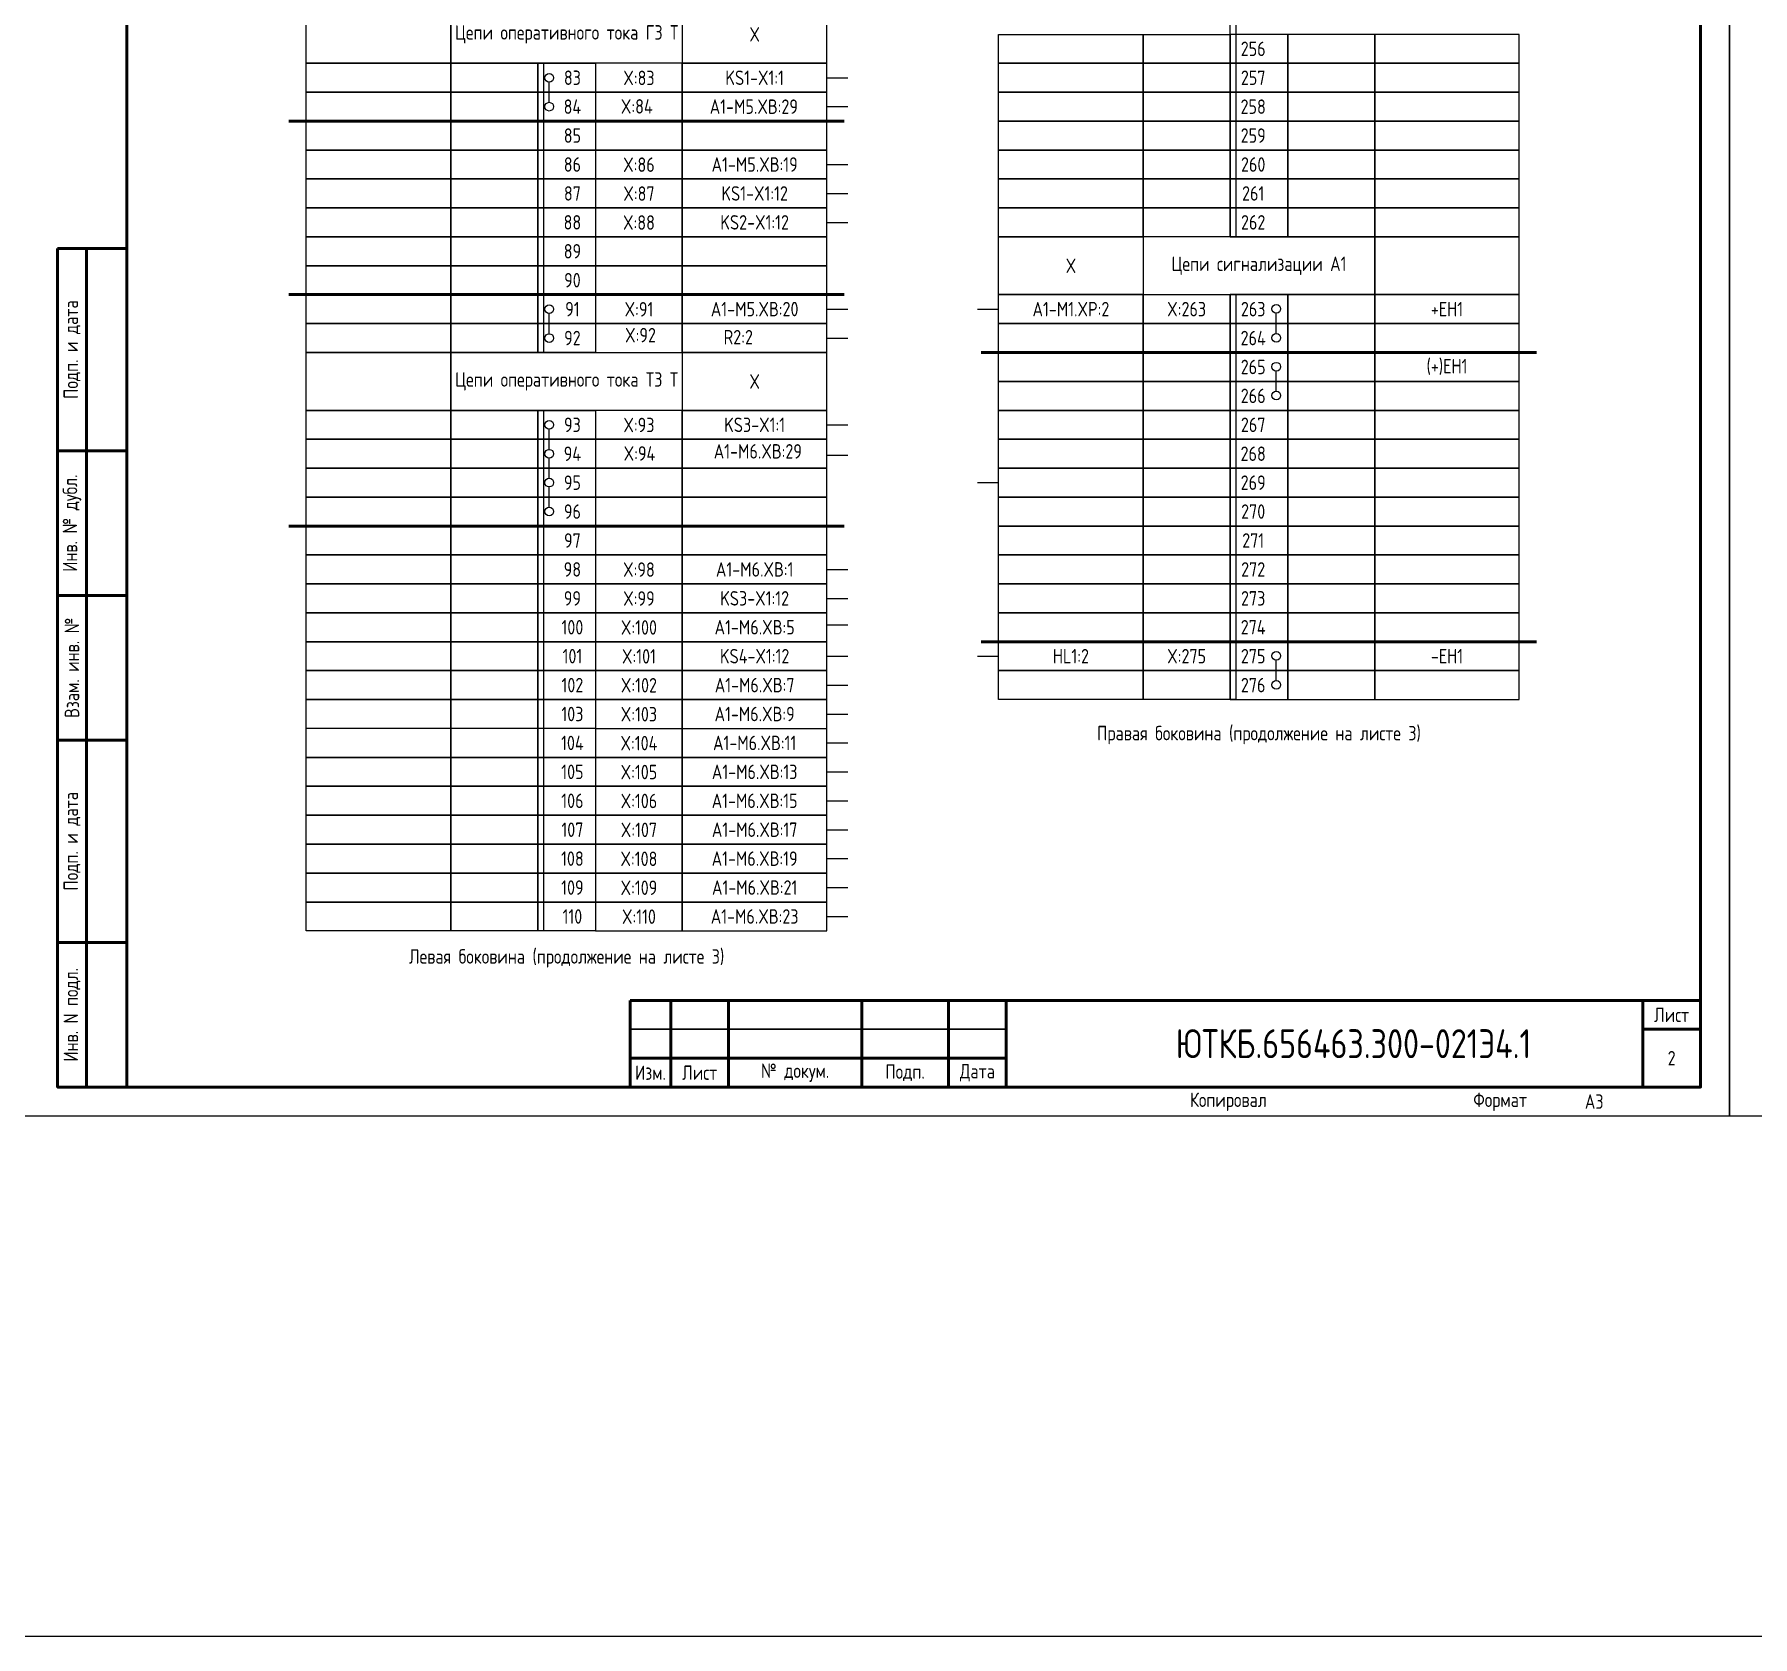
# Model space of a CAD drawing. Header units: millimetres. Extents: x -1117 to 4405, y -90 to 586.
# Drawn here: x 3661 to 3958, y -90 to 187 of the extents above; entities that cross this region are included whole.
import ezdxf

# ---------------------------------------------------------------- set-up
doc = ezdxf.new("R2010")
doc.units = ezdxf.units.MM
doc.styles.add('Gost_type_A', font='GOST_0.TTF')

# ---------------------------------------------------------------- blocks, each defined once
blk = doc.blocks.new('Штамп левый нижний')
at = {"lineweight": 50}
for points in [[(-12, 145), (-7, 145), (-7, 110), (-12, 110)], [(-7, 145), (0, 145), (0, 110), (-7, 110)], [(-12, 110), (-7, 110), (-7, 85), (-12, 85)], [(-7, 110), (0, 110), (0, 85), (-7, 85)], [(-12, 85), (-7, 85), (-7, 60), (-12, 60)], [(-7, 85), (0, 85), (0, 60), (-7, 60)], [(-12, 60), (-7, 60), (-7, 25), (-12, 25)], [(-7, 60), (0, 60), (0, 25), (-7, 25)], [(-12, 25), (-7, 25), (-7, 0), (-12, 0)], [(-7, 25), (0, 25), (0, 0), (-7, 0)]]:
    blk.add_lwpolyline(points, close=True, dxfattribs=at)
at = {"char_height": 2.5, "attachment_point": 5, "rotation": 90, "style": 'Gost_type_A'}
for s, insert, width in [('Подп. и дата', (-9.5, 127.5), 35), ('Инв. № дубл.', (-9.5, 97.5), 25), ('Взам. инв. №', (-9.5, 72.5), 25), ('Подп. и дата', (-9.5, 42.5), 35), ('Инв. N подл.', (-9.5, 12.5), 25)]:
    blk.add_mtext(s, dxfattribs=dict(at, insert=insert, width=width))
blk = doc.blocks.new('Штамп малый нижний')
at = {"lineweight": 50}
for points in [[(-185, 15), (-178, 15), (-178, 5), (-185, 5)], [(-178, 15), (-168, 15), (-168, 5), (-178, 5)], [(-168, 15), (-145, 15), (-145, 5), (-168, 5)], [(-145, 15), (-130, 15), (-130, 5), (-145, 5)], [(-130, 15), (-120, 15), (-120, 5), (-130, 5)], [(-120, 15), (-10, 15), (-10, 0), (-120, 0)], [(-10, 15), (0, 15), (0, 10), (-10, 10)], [(-10, 10), (0, 10), (0, 0), (-10, 0)], [(-185, 5), (-178, 5), (-178, 0), (-185, 0)], [(-178, 5), (-168, 5), (-168, 0), (-178, 0)], [(-168, 5), (-145, 5), (-145, 0), (-168, 0)], [(-145, 5), (-130, 5), (-130, 0), (-145, 0)], [(-130, 5), (-120, 5), (-120, 0), (-130, 0)]]:
    blk.add_lwpolyline(points, close=True, dxfattribs=at)
for points in [[(-185, 15), (-178, 15), (-178, 10), (-185, 10)], [(-178, 15), (-168, 15), (-168, 10), (-178, 10)], [(-168, 15), (-145, 15), (-145, 10), (-168, 10)], [(-145, 15), (-130, 15), (-130, 10), (-145, 10)], [(-130, 15), (-120, 15), (-120, 10), (-130, 10)], [(-185, 10), (-178, 10), (-178, 5), (-185, 5)], [(-178, 10), (-168, 10), (-168, 5), (-178, 5)], [(-168, 10), (-145, 10), (-145, 5), (-168, 5)], [(-145, 10), (-130, 10), (-130, 5), (-145, 5)], [(-130, 10), (-120, 10), (-120, 5), (-130, 5)]]:
    blk.add_lwpolyline(points, close=True)
at = {"char_height": 2.5, "style": 'Gost_type_A'}
for s, insert, width, attachment_point in [('Лист', (-5, 12.5), 10, 5), ('Изм.', (-181.5, 2.5), 7, 5), ('Лист', (-173, 2.5), 10, 5), ('№ докум.', (-156.5, 2.5), 23, 5), ('Подп.', (-137.5, 2.5), 15, 5), ('Дата', (-125, 2.5), 10, 5), ('Копировал', (-75, -2.53), 13.1202, 6), ('Формат', (-30, -2.53), 13.1202, 6)]:
    blk.add_mtext(s, dxfattribs=dict(at, insert=insert, width=width, attachment_point=attachment_point))

msp = doc.modelspace()

# ---------------------------------------------------------------- linework, layer by layer
at = {"color": 7, "lineweight": -2}
for p, q in [((3750, 175.25), (3750, 178.75)), ((3750, 135.25), (3750, 138.75)), ((3750, 115.25), (3750, 118.75)), ((3750, 110.25), (3750, 113.75)), ((3750, 105.25), (3750, 108.75))]:
    msp.add_line(p, q, dxfattribs=at)
for p, q in [((3798, 179.5), (3801.62, 179.5)), ((3798, 174.5), (3801.62, 174.5)), ((3798, 164.5), (3801.62, 164.5)), ((3798, 159.5), (3801.62, 159.5)), ((3798, 154.5), (3801.62, 154.5)), ((3798, 139.5), (3801.62, 139.5)), ((3824.04, 139.5), (3827.67, 139.5)), ((3798, 134.5), (3801.62, 134.5)), ((3798, 119.5), (3801.62, 119.5)), ((3798, 114.27), (3801.62, 114.27)), ((3824.04, 109.5), (3827.67, 109.5)), ((3798, 94.5), (3801.62, 94.5)), ((3798, 89.5), (3801.62, 89.5)), ((3798, 84.92), (3801.62, 84.92)), ((3798, 79.5), (3801.62, 79.5)), ((3824.04, 79.5), (3827.67, 79.5)), ((3798, 74.5), (3801.62, 74.5)), ((3798, 69.5), (3801.62, 69.5)), ((3798, 64.5), (3801.62, 64.5)), ((3798, 59.5), (3801.62, 59.5)), ((3798, 54.5), (3801.62, 54.5)), ((3798, 49.5), (3801.62, 49.5)), ((3798, 44.5), (3801.62, 44.5)), ((3798, 39.5), (3801.62, 39.5)), ((3798, 34.5), (3801.62, 34.5))]:
    msp.add_line(p, q)
at = {"lineweight": 50}
for p, q in [((3705, 172), (3801, 172)), ((3705, 142), (3801, 142)), ((3824.67, 132), (3920.67, 132)), ((3705, 102), (3801, 102)), ((3824.67, 82), (3920.67, 82))]:
    msp.add_line(p, q, dxfattribs=at)
at = {"lineweight": -2}
for p, q in [((3875.67, 135.25), (3875.67, 138.75)), ((3875.67, 125.25), (3875.67, 128.75)), ((3875.67, 75.25), (3875.67, 78.75))]:
    msp.add_line(p, q, dxfattribs=at)
for points in [[(-1117.42, 586), (4404.54, 586), (4404.54, -90), (-1117.42, -90)], [(3954, 420), (3954, 0), (3657, 0), (3657, 420)], [(4251, 420), (4251, 0), (3954, 0), (3954, 420)], [(3867.67, 391.99), (3868.67, 391.99), (3868.67, 162), (3867.67, 162)], [(3708, 192), (3733, 192), (3733, 182), (3708, 182)], [(3733, 192), (3773, 192), (3773, 182), (3733, 182)], [(3798, 192), (3773, 192), (3773, 182), (3798, 182)], [(3827.67, 187), (3852.67, 187), (3852.67, 182), (3827.67, 182)], [(3852.67, 187), (3867.67, 187), (3867.67, 182), (3852.67, 182)], [(3877.67, 187), (3867.67, 187), (3867.67, 182), (3877.67, 182)], [(3892.67, 187), (3877.67, 187), (3877.67, 182), (3892.67, 182)], [(3917.67, 187), (3892.67, 187), (3892.67, 182), (3917.67, 182)], [(3708, 182), (3733, 182), (3733, 177), (3708, 177)], [(3733, 182), (3748, 182), (3748, 177), (3733, 177)], [(3748, 182), (3758, 182), (3758, 177), (3748, 177)], [(3748, 182), (3749, 182), (3749, 132), (3748, 132)], [(3773, 182), (3758, 182), (3758, 177), (3773, 177)], [(3798, 182), (3773, 182), (3773, 177), (3798, 177)], [(3827.67, 182), (3852.67, 182), (3852.67, 177), (3827.67, 177)], [(3852.67, 182), (3867.67, 182), (3867.67, 177), (3852.67, 177)], [(3877.67, 182), (3867.67, 182), (3867.67, 177), (3877.67, 177)], [(3892.67, 182), (3877.67, 182), (3877.67, 177), (3892.67, 177)], [(3917.67, 182), (3892.67, 182), (3892.67, 177), (3917.67, 177)], [(3708, 177), (3733, 177), (3733, 172), (3708, 172)], [(3733, 177), (3748, 177), (3748, 172), (3733, 172)], [(3748, 177), (3758, 177), (3758, 172), (3748, 172)], [(3773, 177), (3758, 177), (3758, 172), (3773, 172)], [(3798, 177), (3773, 177), (3773, 172), (3798, 172)], [(3827.67, 177), (3852.67, 177), (3852.67, 172), (3827.67, 172)], [(3852.67, 177), (3867.67, 177), (3867.67, 172), (3852.67, 172)], [(3877.67, 177), (3867.67, 177), (3867.67, 172), (3877.67, 172)], [(3892.67, 177), (3877.67, 177), (3877.67, 172), (3892.67, 172)], [(3917.67, 177), (3892.67, 177), (3892.67, 172), (3917.67, 172)], [(3708, 172), (3733, 172), (3733, 167), (3708, 167)], [(3733, 172), (3748, 172), (3748, 167), (3733, 167)], [(3748, 172), (3758, 172), (3758, 167), (3748, 167)], [(3773, 172), (3758, 172), (3758, 167), (3773, 167)], [(3798, 172), (3773, 172), (3773, 167), (3798, 167)], [(3827.67, 172), (3852.67, 172), (3852.67, 167), (3827.67, 167)], [(3852.67, 172), (3867.67, 172), (3867.67, 167), (3852.67, 167)], [(3877.67, 172), (3867.67, 172), (3867.67, 167), (3877.67, 167)], [(3892.67, 172), (3877.67, 172), (3877.67, 167), (3892.67, 167)], [(3917.67, 172), (3892.67, 172), (3892.67, 167), (3917.67, 167)], [(3708, 167), (3733, 167), (3733, 162), (3708, 162)], [(3733, 167), (3748, 167), (3748, 162), (3733, 162)], [(3748, 167), (3758, 167), (3758, 162), (3748, 162)], [(3773, 167), (3758, 167), (3758, 162), (3773, 162)], [(3798, 167), (3773, 167), (3773, 162), (3798, 162)], [(3827.67, 167), (3852.67, 167), (3852.67, 162), (3827.67, 162)], [(3852.67, 167), (3867.67, 167), (3867.67, 162), (3852.67, 162)], [(3877.67, 167), (3867.67, 167), (3867.67, 162), (3877.67, 162)], [(3892.67, 167), (3877.67, 167), (3877.67, 162), (3892.67, 162)], [(3917.67, 167), (3892.67, 167), (3892.67, 162), (3917.67, 162)], [(3708, 162), (3733, 162), (3733, 157), (3708, 157)], [(3733, 162), (3748, 162), (3748, 157), (3733, 157)], [(3748, 162), (3758, 162), (3758, 157), (3748, 157)], [(3773, 162), (3758, 162), (3758, 157), (3773, 157)], [(3798, 162), (3773, 162), (3773, 157), (3798, 157)], [(3827.67, 162), (3852.67, 162), (3852.67, 157), (3827.67, 157)], [(3852.67, 162), (3867.67, 162), (3867.67, 157), (3852.67, 157)], [(3877.67, 162), (3867.67, 162), (3867.67, 157), (3877.67, 157)], [(3867.67, 162), (3868.67, 162), (3868.67, 152), (3867.67, 152)], [(3892.67, 162), (3877.67, 162), (3877.67, 157), (3892.67, 157)], [(3917.67, 162), (3892.67, 162), (3892.67, 157), (3917.67, 157)], [(3708, 157), (3733, 157), (3733, 152), (3708, 152)], [(3733, 157), (3748, 157), (3748, 152), (3733, 152)], [(3748, 157), (3758, 157), (3758, 152), (3748, 152)], [(3773, 157), (3758, 157), (3758, 152), (3773, 152)], [(3798, 157), (3773, 157), (3773, 152), (3798, 152)], [(3827.67, 157), (3852.67, 157), (3852.67, 152), (3827.67, 152)], [(3852.67, 157), (3867.67, 157), (3867.67, 152), (3852.67, 152)], [(3877.67, 157), (3867.67, 157), (3867.67, 152), (3877.67, 152)], [(3892.67, 157), (3877.67, 157), (3877.67, 152), (3892.67, 152)], [(3917.67, 157), (3892.67, 157), (3892.67, 152), (3917.67, 152)], [(3708, 152), (3733, 152), (3733, 147), (3708, 147)], [(3733, 152), (3748, 152), (3748, 147), (3733, 147)], [(3748, 152), (3758, 152), (3758, 147), (3748, 147)], [(3773, 152), (3758, 152), (3758, 147), (3773, 147)], [(3798, 152), (3773, 152), (3773, 147), (3798, 147)], [(3827.67, 152), (3852.67, 152), (3852.67, 142), (3827.67, 142)], [(3892.67, 152), (3852.67, 152), (3852.67, 142), (3892.67, 142)], [(3917.67, 152), (3892.67, 152), (3892.67, 142), (3917.67, 142)], [(3708, 147), (3733, 147), (3733, 142), (3708, 142)], [(3733, 147), (3748, 147), (3748, 142), (3733, 142)], [(3748, 147), (3758, 147), (3758, 142), (3748, 142)], [(3773, 147), (3758, 147), (3758, 142), (3773, 142)], [(3798, 147), (3773, 147), (3773, 142), (3798, 142)], [(3708, 142), (3733, 142), (3733, 137), (3708, 137)], [(3733, 142), (3748, 142), (3748, 137), (3733, 137)], [(3748, 142), (3758, 142), (3758, 137), (3748, 137)], [(3773, 142), (3758, 142), (3758, 137), (3773, 137)], [(3798, 142), (3773, 142), (3773, 137), (3798, 137)], [(3827.67, 142), (3852.67, 142), (3852.67, 137), (3827.67, 137)], [(3852.67, 142), (3867.67, 142), (3867.67, 137), (3852.67, 137)], [(3877.67, 142), (3867.67, 142), (3867.67, 137), (3877.67, 137)], [(3867.67, 142), (3868.67, 142), (3868.67, 72.01), (3867.67, 72.01)], [(3892.67, 142), (3877.67, 142), (3877.67, 137), (3892.67, 137)], [(3917.67, 142), (3892.67, 142), (3892.67, 137), (3917.67, 137)], [(3708, 137), (3733, 137), (3733, 132), (3708, 132)], [(3733, 137), (3748, 137), (3748, 132), (3733, 132)], [(3748, 137), (3758, 137), (3758, 132), (3748, 132)], [(3773, 137), (3758, 137), (3758, 132), (3773, 132)], [(3798, 137), (3773, 137), (3773, 132), (3798, 132)], [(3827.67, 137), (3852.67, 137), (3852.67, 132), (3827.67, 132)], [(3827.67, 137), (3852.67, 137), (3852.67, 132), (3827.67, 132)], [(3852.67, 137), (3867.67, 137), (3867.67, 132), (3852.67, 132)], [(3852.67, 137), (3867.67, 137), (3867.67, 132), (3852.67, 132)], [(3877.67, 137), (3867.67, 137), (3867.67, 132), (3877.67, 132)], [(3877.67, 137), (3867.67, 137), (3867.67, 132), (3877.67, 132)], [(3892.67, 137), (3877.67, 137), (3877.67, 132), (3892.67, 132)], [(3892.67, 137), (3877.67, 137), (3877.67, 132), (3892.67, 132)], [(3917.67, 137), (3892.67, 137), (3892.67, 132), (3917.67, 132)], [(3917.67, 137), (3892.67, 137), (3892.67, 132), (3917.67, 132)], [(3708, 132), (3733, 132), (3733, 122), (3708, 122)], [(3733, 132), (3773, 132), (3773, 122), (3733, 122)], [(3798, 132), (3773, 132), (3773, 122), (3798, 122)], [(3827.67, 132), (3852.67, 132), (3852.67, 127), (3827.67, 127)], [(3827.67, 132), (3852.67, 132), (3852.67, 127), (3827.67, 127)], [(3852.67, 132), (3867.67, 132), (3867.67, 127), (3852.67, 127)], [(3852.67, 132), (3867.67, 132), (3867.67, 127), (3852.67, 127)], [(3877.67, 132), (3867.67, 132), (3867.67, 127), (3877.67, 127)], [(3877.67, 132), (3867.67, 132), (3867.67, 127), (3877.67, 127)], [(3892.67, 132), (3877.67, 132), (3877.67, 127), (3892.67, 127)], [(3892.67, 132), (3877.67, 132), (3877.67, 127), (3892.67, 127)], [(3917.67, 132), (3892.67, 132), (3892.67, 127), (3917.67, 127)], [(3917.67, 132), (3892.67, 132), (3892.67, 127), (3917.67, 127)], [(3827.67, 127), (3852.67, 127), (3852.67, 122), (3827.67, 122)], [(3827.67, 127), (3852.67, 127), (3852.67, 122), (3827.67, 122)], [(3852.67, 127), (3867.67, 127), (3867.67, 122), (3852.67, 122)], [(3852.67, 127), (3867.67, 127), (3867.67, 122), (3852.67, 122)], [(3877.67, 127), (3867.67, 127), (3867.67, 122), (3877.67, 122)], [(3877.67, 127), (3867.67, 127), (3867.67, 122), (3877.67, 122)], [(3892.67, 127), (3877.67, 127), (3877.67, 122), (3892.67, 122)], [(3892.67, 127), (3877.67, 127), (3877.67, 122), (3892.67, 122)], [(3917.67, 127), (3892.67, 127), (3892.67, 122), (3917.67, 122)], [(3917.67, 127), (3892.67, 127), (3892.67, 122), (3917.67, 122)], [(3708, 122), (3733, 122), (3733, 117), (3708, 117)], [(3733, 122), (3748, 122), (3748, 117), (3733, 117)], [(3748, 122), (3758, 122), (3758, 117), (3748, 117)], [(3748, 122), (3749, 122), (3749, 32), (3748, 32)], [(3773, 122), (3758, 122), (3758, 117), (3773, 117)], [(3798, 122), (3773, 122), (3773, 117), (3798, 117)], [(3827.67, 122), (3852.67, 122), (3852.67, 117), (3827.67, 117)], [(3852.67, 122), (3867.67, 122), (3867.67, 117), (3852.67, 117)], [(3877.67, 122), (3867.67, 122), (3867.67, 117), (3877.67, 117)], [(3892.67, 122), (3877.67, 122), (3877.67, 117), (3892.67, 117)], [(3917.67, 122), (3892.67, 122), (3892.67, 117), (3917.67, 117)], [(3708, 117), (3733, 117), (3733, 112), (3708, 112)], [(3733, 117), (3748, 117), (3748, 112), (3733, 112)], [(3748, 117), (3758, 117), (3758, 112), (3748, 112)], [(3773, 117), (3758, 117), (3758, 112), (3773, 112)], [(3798, 117), (3773, 117), (3773, 112), (3798, 112)], [(3827.67, 117), (3852.67, 117), (3852.67, 112), (3827.67, 112)], [(3852.67, 117), (3867.67, 117), (3867.67, 112), (3852.67, 112)], [(3877.67, 117), (3867.67, 117), (3867.67, 112), (3877.67, 112)], [(3892.67, 117), (3877.67, 117), (3877.67, 112), (3892.67, 112)], [(3917.67, 117), (3892.67, 117), (3892.67, 112), (3917.67, 112)], [(3708, 112), (3733, 112), (3733, 107), (3708, 107)], [(3733, 112), (3748, 112), (3748, 107), (3733, 107)], [(3748, 112), (3758, 112), (3758, 107), (3748, 107)], [(3773, 112), (3758, 112), (3758, 107), (3773, 107)], [(3798, 112), (3773, 112), (3773, 107), (3798, 107)], [(3827.67, 112), (3852.67, 112), (3852.67, 107), (3827.67, 107)], [(3852.67, 112), (3867.67, 112), (3867.67, 107), (3852.67, 107)], [(3877.67, 112), (3867.67, 112), (3867.67, 107), (3877.67, 107)], [(3892.67, 112), (3877.67, 112), (3877.67, 107), (3892.67, 107)], [(3917.67, 112), (3892.67, 112), (3892.67, 107), (3917.67, 107)], [(3708, 107), (3733, 107), (3733, 102), (3708, 102)], [(3733, 107), (3748, 107), (3748, 102), (3733, 102)], [(3748, 107), (3758, 107), (3758, 102), (3748, 102)], [(3773, 107), (3758, 107), (3758, 102), (3773, 102)], [(3798, 107), (3773, 107), (3773, 102), (3798, 102)], [(3827.67, 107), (3852.67, 107), (3852.67, 102), (3827.67, 102)], [(3852.67, 107), (3867.67, 107), (3867.67, 102), (3852.67, 102)], [(3877.67, 107), (3867.67, 107), (3867.67, 102), (3877.67, 102)], [(3892.67, 107), (3877.67, 107), (3877.67, 102), (3892.67, 102)], [(3917.67, 107), (3892.67, 107), (3892.67, 102), (3917.67, 102)], [(3708, 102), (3733, 102), (3733, 97), (3708, 97)], [(3733, 102), (3748, 102), (3748, 97), (3733, 97)], [(3748, 102), (3758, 102), (3758, 97), (3748, 97)], [(3773, 102), (3758, 102), (3758, 97), (3773, 97)], [(3798, 102), (3773, 102), (3773, 97), (3798, 97)], [(3827.67, 102), (3852.67, 102), (3852.67, 97), (3827.67, 97)], [(3852.67, 102), (3867.67, 102), (3867.67, 97), (3852.67, 97)], [(3877.67, 102), (3867.67, 102), (3867.67, 97), (3877.67, 97)], [(3892.67, 102), (3877.67, 102), (3877.67, 97), (3892.67, 97)], [(3917.67, 102), (3892.67, 102), (3892.67, 97), (3917.67, 97)], [(3708, 97), (3733, 97), (3733, 92), (3708, 92)], [(3733, 97), (3748, 97), (3748, 92), (3733, 92)], [(3748, 97), (3758, 97), (3758, 92), (3748, 92)], [(3773, 97), (3758, 97), (3758, 92), (3773, 92)], [(3798, 97), (3773, 97), (3773, 92), (3798, 92)], [(3827.67, 97), (3852.67, 97), (3852.67, 92), (3827.67, 92)], [(3852.67, 97), (3867.67, 97), (3867.67, 92), (3852.67, 92)], [(3877.67, 97), (3867.67, 97), (3867.67, 92), (3877.67, 92)], [(3892.67, 97), (3877.67, 97), (3877.67, 92), (3892.67, 92)], [(3917.67, 97), (3892.67, 97), (3892.67, 92), (3917.67, 92)], [(3708, 92), (3733, 92), (3733, 87), (3708, 87)], [(3733, 92), (3748, 92), (3748, 87), (3733, 87)], [(3748, 92), (3758, 92), (3758, 87), (3748, 87)], [(3773, 92), (3758, 92), (3758, 87), (3773, 87)], [(3798, 92), (3773, 92), (3773, 87), (3798, 87)], [(3827.67, 92), (3852.67, 92), (3852.67, 87), (3827.67, 87)], [(3827.67, 92), (3852.67, 92), (3852.67, 87), (3827.67, 87)], [(3852.67, 92), (3867.67, 92), (3867.67, 87), (3852.67, 87)], [(3852.67, 92), (3867.67, 92), (3867.67, 87), (3852.67, 87)], [(3877.67, 92), (3867.67, 92), (3867.67, 87), (3877.67, 87)], [(3877.67, 92), (3867.67, 92), (3867.67, 87), (3877.67, 87)], [(3892.67, 92), (3877.67, 92), (3877.67, 87), (3892.67, 87)], [(3892.67, 92), (3877.67, 92), (3877.67, 87), (3892.67, 87)], [(3917.67, 92), (3892.67, 92), (3892.67, 87), (3917.67, 87)], [(3917.67, 92), (3892.67, 92), (3892.67, 87), (3917.67, 87)], [(3708, 87), (3733, 87), (3733, 82), (3708, 82)], [(3733, 87), (3748, 87), (3748, 82), (3733, 82)], [(3748, 87), (3758, 87), (3758, 82), (3748, 82)], [(3773, 87), (3758, 87), (3758, 82), (3773, 82)], [(3798, 87), (3773, 87), (3773, 82), (3798, 82)], [(3827.67, 87), (3852.67, 87), (3852.67, 82), (3827.67, 82)], [(3827.67, 87), (3852.67, 87), (3852.67, 82), (3827.67, 82)], [(3852.67, 87), (3867.67, 87), (3867.67, 82), (3852.67, 82)], [(3852.67, 87), (3867.67, 87), (3867.67, 82), (3852.67, 82)], [(3877.67, 87), (3867.67, 87), (3867.67, 82), (3877.67, 82)], [(3877.67, 87), (3867.67, 87), (3867.67, 82), (3877.67, 82)], [(3892.67, 87), (3877.67, 87), (3877.67, 82), (3892.67, 82)], [(3892.67, 87), (3877.67, 87), (3877.67, 82), (3892.67, 82)], [(3917.67, 87), (3892.67, 87), (3892.67, 82), (3917.67, 82)], [(3917.67, 87), (3892.67, 87), (3892.67, 82), (3917.67, 82)], [(3708, 82), (3733, 82), (3733, 77), (3708, 77)], [(3733, 82), (3748, 82), (3748, 77), (3733, 77)], [(3748, 82), (3758, 82), (3758, 77), (3748, 77)], [(3773, 82), (3758, 82), (3758, 77), (3773, 77)], [(3798, 82), (3773, 82), (3773, 77), (3798, 77)], [(3827.67, 82), (3852.67, 82), (3852.67, 77), (3827.67, 77)], [(3827.67, 82), (3852.67, 82), (3852.67, 77), (3827.67, 77)], [(3852.67, 82), (3867.67, 82), (3867.67, 77), (3852.67, 77)], [(3852.67, 82), (3867.67, 82), (3867.67, 77), (3852.67, 77)], [(3877.67, 82), (3867.67, 82), (3867.67, 77), (3877.67, 77)], [(3877.67, 82), (3867.67, 82), (3867.67, 77), (3877.67, 77)], [(3892.67, 82), (3877.67, 82), (3877.67, 77), (3892.67, 77)], [(3892.67, 82), (3877.67, 82), (3877.67, 77), (3892.67, 77)], [(3917.67, 82), (3892.67, 82), (3892.67, 77), (3917.67, 77)], [(3917.67, 82), (3892.67, 82), (3892.67, 77), (3917.67, 77)], [(3708, 77), (3733, 77), (3733, 72), (3708, 72)], [(3733, 77), (3748, 77), (3748, 72), (3733, 72)], [(3748, 77), (3758, 77), (3758, 72), (3748, 72)], [(3773, 77), (3758, 77), (3758, 72), (3773, 72)], [(3798, 77), (3773, 77), (3773, 72), (3798, 72)], [(3827.67, 77), (3852.67, 77), (3852.67, 72), (3827.67, 72)], [(3852.67, 77), (3867.67, 77), (3867.67, 72), (3852.67, 72)], [(3877.67, 77), (3867.67, 77), (3867.67, 72), (3877.67, 72)], [(3892.67, 77), (3877.67, 77), (3877.67, 72), (3892.67, 72)], [(3917.67, 77), (3892.67, 77), (3892.67, 72), (3917.67, 72)], [(3708, 72), (3733, 72), (3733, 62), (3708, 62)], [(3708, 72), (3733, 72), (3733, 67), (3708, 67)], [(3733, 72), (3748, 72), (3748, 62), (3733, 62)], [(3733, 72), (3748, 72), (3748, 67), (3733, 67)], [(3748, 72), (3758, 72), (3758, 62), (3748, 62)], [(3748, 72), (3758, 72), (3758, 67), (3748, 67)], [(3773, 72), (3758, 72), (3758, 62), (3773, 62)], [(3773, 72), (3758, 72), (3758, 67), (3773, 67)], [(3798, 72), (3773, 72), (3773, 62), (3798, 62)], [(3798, 72), (3773, 72), (3773, 67), (3798, 67)], [(3708, 62), (3733, 62), (3733, 52), (3708, 52)], [(3708, 62), (3733, 62), (3733, 57), (3708, 57)], [(3733, 62), (3748, 62), (3748, 52), (3733, 52)], [(3733, 62), (3748, 62), (3748, 57), (3733, 57)], [(3748, 62), (3758, 62), (3758, 52), (3748, 52)], [(3748, 62), (3758, 62), (3758, 57), (3748, 57)], [(3773, 62), (3758, 62), (3758, 52), (3773, 52)], [(3773, 62), (3758, 62), (3758, 57), (3773, 57)], [(3798, 62), (3773, 62), (3773, 52), (3798, 52)], [(3798, 62), (3773, 62), (3773, 57), (3798, 57)], [(3708, 57), (3733, 57), (3733, 52), (3708, 52)], [(3733, 57), (3748, 57), (3748, 52), (3733, 52)], [(3748, 57), (3758, 57), (3758, 52), (3748, 52)], [(3773, 57), (3758, 57), (3758, 52), (3773, 52)], [(3798, 57), (3773, 57), (3773, 52), (3798, 52)], [(3708, 52), (3733, 52), (3733, 47), (3708, 47)], [(3733, 52), (3748, 52), (3748, 47), (3733, 47)], [(3748, 52), (3758, 52), (3758, 47), (3748, 47)], [(3773, 52), (3758, 52), (3758, 47), (3773, 47)], [(3798, 52), (3773, 52), (3773, 47), (3798, 47)], [(3708, 47), (3733, 47), (3733, 42), (3708, 42)], [(3733, 47), (3748, 47), (3748, 42), (3733, 42)], [(3748, 47), (3758, 47), (3758, 42), (3748, 42)], [(3773, 47), (3758, 47), (3758, 42), (3773, 42)], [(3798, 47), (3773, 47), (3773, 42), (3798, 42)], [(3708, 42), (3733, 42), (3733, 37), (3708, 37)], [(3733, 42), (3748, 42), (3748, 37), (3733, 37)], [(3748, 42), (3758, 42), (3758, 37), (3748, 37)], [(3773, 42), (3758, 42), (3758, 37), (3773, 37)], [(3798, 42), (3773, 42), (3773, 37), (3798, 37)], [(3708, 37), (3733, 37), (3733, 32), (3708, 32)], [(3733, 37), (3748, 37), (3748, 32), (3733, 32)], [(3748, 37), (3758, 37), (3758, 32), (3748, 32)], [(3773, 37), (3758, 37), (3758, 32), (3773, 32)], [(3798, 37), (3773, 37), (3773, 32), (3798, 32)]]:
    msp.add_lwpolyline(points, close=True)
at = {"lineweight": 50}
msp.add_lwpolyline([(3949, 415), (3949, 5), (3677, 5), (3677, 415)], close=True, dxfattribs=at)
at = {"color": 7, "lineweight": -2}
for centre in [(3750, 179.5), (3750, 174.5), (3750, 139.5), (3750, 134.5), (3750, 119.5), (3750, 114.5), (3750, 114.5), (3750, 109.5), (3750, 109.5), (3750, 104.5)]:
    msp.add_circle(centre, 0.75, dxfattribs=at)
at = {"lineweight": -2}
for centre in [(3875.67, 139.55), (3875.67, 134.55), (3875.67, 129.55), (3875.67, 124.55), (3875.67, 79.55), (3875.67, 74.55)]:
    msp.add_circle(centre, 0.75, dxfattribs=at)

# ---------------------------------------------------------------- block references
at = {"color": 1}
msp.add_blockref('Штамп левый нижний', (3677, 5), dxfattribs=at)
msp.add_blockref('Штамп малый нижний', (3949, 5))

# ---------------------------------------------------------------- texts
at = {"style": 'Gost_type_A'}
for s, insert, char_height, width, attachment_point in [('Цепи оперативного тока ГЗ Т', (3753, 187), 2.5, 40, 5), ('X', (3785.5, 187), 2.5, 25, 5), ('KS1-X1:1', (3785.5, 179.5), 2.5, 25, 5), ('A1-М5.XВ:29', (3785.36, 174.5), 2.5, 24.7262, 5), ('A1-М5.XВ:19', (3785.5, 164.5), 2.5, 25, 5), ('KS1-X1:12', (3785.5, 159.5), 2.5, 25, 5), ('KS2-X1:12', (3785.5, 154.5), 2.5, 25, 5), ('Цепи сигнализации А1', (3872.67, 147), 2.5, 40, 5), ('X', (3840.17, 147), 2.5, 25, 5), ('A1-М5.XВ:20', (3785.5, 139.5), 2.5, 25, 5), ('A1-М1.XР:2', (3840.17, 139.5), 2.5, 25, 5), ('\\pxqc;+EH1', (3905.17, 139.5), 2.5, 25, 5), ('R2:2', (3782.67, 134.65), 2.5, 25, 5), ('\\pxqc;(+)EH1', (3905.17, 129.5), 2.5, 25, 5), ('Цепи оперативного тока ТЗ Т', (3753, 127), 2.5, 40, 5), ('X', (3785.5, 127), 2.5, 25, 5), ('KS3-X1:1', (3785.5, 119.5), 2.5, 25, 5), ('A1-М6.XВ:29', (3786.05, 114.91), 2.5, 25, 5), ('A1-М6.XВ:1', (3785.5, 94.5), 2.5, 25, 5), ('KS3-X1:12', (3785.5, 89.5), 2.5, 25, 5), ('KS4-X1:12', (3785.5, 79.5), 2.5, 25, 5), ('HL1:2', (3840.17, 79.5), 2.5, 25, 5), ('\\pxqc;-EH1', (3905.17, 79.5), 2.5, 25, 5), ('A1-M6.XВ:7', (3785.5, 74.5), 2.5, 25, 5), ('A1-M6.XВ:9', (3785.5, 69.5), 2.5, 25, 5), ('A1-M6.XВ:11', (3785.5, 64.5), 2.5, 25, 5), ('\\pxt31;Правая боковина (продолжение на листе 3)', (3872.67, 65.86), 2.5, 90, 5), ('A1-M6.XВ:13', (3785.5, 59.5), 2.5, 25, 5), ('A1-M6.XВ:15', (3785.5, 54.5), 2.5, 25, 5), ('A1-M6.XВ:17', (3785.5, 49.5), 2.5, 25, 5), ('A1-M6.XВ:19', (3785.5, 44.5), 2.5, 25, 5), ('A1-M6.XВ:21', (3785.5, 39.5), 2.5, 25, 5), ('A1-M6.XВ:23', (3785.5, 34.5), 2.5, 25, 5), ('Левая боковина (продолжение на листе 3)', (3753, 27.25), 2.5, 90, 5), ('ЮТКБ.656463.300-021Э4.1', (3889, 12.5), 5, 120, 5), ('2', (3944, 10), 2.5, 10, 5), ('A3', (3929, 2.5), 2.5, 20, 4), ('A3', (3929, 2.5), 2.5, 20, 4)]:
    msp.add_mtext(s, dxfattribs=dict(at, insert=insert, char_height=char_height, width=width, attachment_point=attachment_point))
at = {"ltscale": 10, "char_height": 2.5, "attachment_point": 5, "style": 'Gost_type_A'}
for s, insert, width in [('256', (3871.67, 184.5), 8), ('83', (3754, 179.5), 8), ('X:83', (3765.5, 179.47), 15), ('257', (3871.67, 179.5), 8), ('84', (3754, 174.5), 8), ('X:84', (3765.13, 174.55), 15), ('258', (3871.67, 174.5), 8), ('85', (3754, 169.5), 8), ('259', (3871.67, 169.5), 8), ('86', (3754, 164.5), 8), ('X:86', (3765.5, 164.47), 15), ('260', (3871.67, 164.5), 8), ('87', (3754, 159.5), 8), ('X:87', (3765.5, 159.47), 15), ('261', (3871.67, 159.5), 8), ('88', (3754, 154.5), 8), ('X:88', (3765.5, 154.47), 15), ('262', (3871.67, 154.5), 8), ('89', (3754, 149.5), 8), ('90', (3754, 144.5), 8), ('91', (3754, 139.5), 8), ('X:91', (3765.5, 139.47), 15), ('X:263', (3860.17, 139.5), 15), ('263', (3871.67, 139.5), 8), ('92', (3754, 134.5), 8), ('X:92', (3765.77, 135), 15), ('264', (3871.67, 134.5), 8), ('265', (3871.67, 129.5), 8), ('266', (3871.67, 124.5), 8), ('93', (3754, 119.5), 8), ('X:93', (3765.5, 119.47), 15), ('267', (3871.67, 119.5), 8), ('94', (3754, 114.5), 8), ('X:94', (3765.59, 114.55), 14.0873), ('268', (3871.67, 114.5), 8), ('95', (3754, 109.5), 8), ('269', (3871.67, 109.5), 8), ('96', (3754, 104.5), 8), ('270', (3871.67, 104.5), 8), ('97', (3754, 99.5), 8), ('271', (3871.67, 99.5), 8), ('98', (3754, 94.5), 8), ('X:98', (3765.5, 94.47), 15), ('272', (3871.67, 94.5), 8), ('99', (3754, 89.5), 8), ('X:99', (3765.5, 89.47), 15), ('273', (3871.67, 89.5), 8), ('100', (3754, 84.5), 8), ('X:100', (3765.5, 84.47), 15), ('274', (3871.67, 84.5), 8), ('101', (3754, 79.5), 8), ('X:101', (3765.5, 79.47), 15), ('X:275', (3860.17, 79.5), 15), ('275', (3871.67, 79.5), 8), ('102', (3754, 74.5), 8), ('X:102', (3765.5, 74.47), 15), ('276', (3871.67, 74.5), 8), ('103', (3754, 69.5), 8), ('X:103', (3765.5, 69.47), 15), ('104', (3754, 64.5), 8), ('X:104', (3765.5, 64.47), 15), ('105', (3754, 59.5), 8), ('X:105', (3765.5, 59.47), 15), ('106', (3754, 54.5), 8), ('X:106', (3765.5, 54.47), 15), ('107', (3754, 49.5), 8), ('X:107', (3765.5, 49.47), 15), ('108', (3754, 44.5), 8), ('X:108', (3765.5, 44.47), 15), ('109', (3754, 39.5), 8), ('X:109', (3765.5, 39.47), 15), ('110', (3754, 34.5), 8), ('X:110', (3765.5, 34.47), 15)]:
    msp.add_mtext(s, dxfattribs=dict(at, insert=insert, width=width))
at = {"color": 2, "insert": (3785.5, 84.5), "char_height": 2.5, "width": 25, "attachment_point": 5, "style": 'Gost_type_A'}
msp.add_mtext('{\\C256;A1-М6.XВ:5}', dxfattribs=at)

doc.saveas('drawing.dxf')
